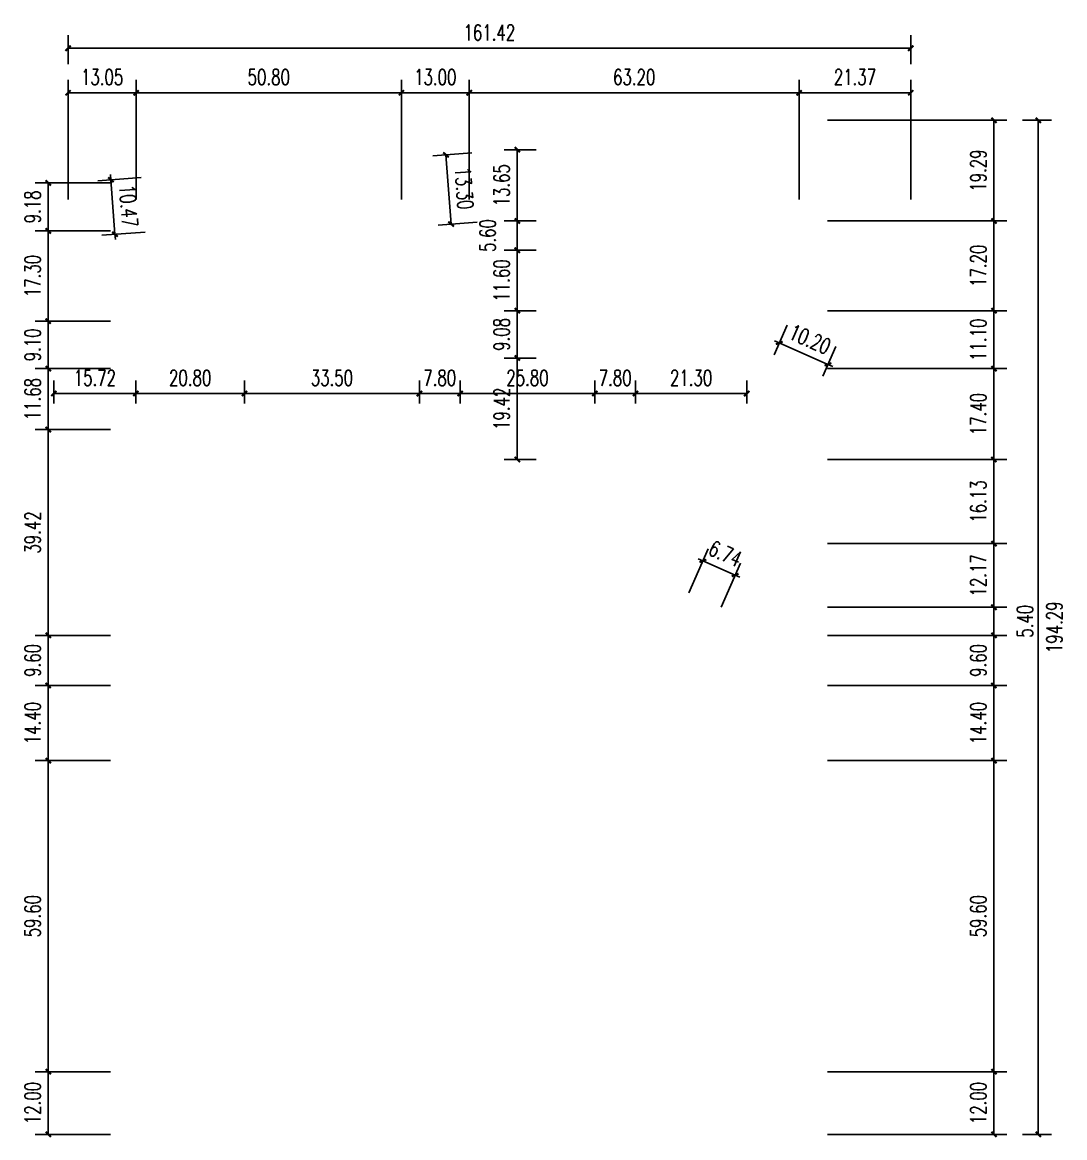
# Model space of a CAD drawing. Extents: x 23428 to 24977637, y 11095 to 11339778.
# Drawn here: x 23558878 to 23758547, y 11126077 to 11339778 of the extents above; entities that cross this region are included whole.
import ezdxf

# ---------------------------------------------------------------- set-up
doc = ezdxf.new("R2010")
doc.units = 0
doc.header["$LTSCALE"] = 1000
doc.layers.add('A-ANNO-DIMS', color=3, linetype='Continuous')
doc.styles.add('DIM_FONT', font='SIMPLEX', dxfattribs={"width": 0.7, "bigfont": 'GBCBIG'})
doc.dimstyles.new('DIMN1000', dxfattribs={"dimscale": 10, "dimtxt": 300, "dimasz": 100, "dimexe": 250, "dimexo": 300, "dimgap": 150, "dimtad": 1, "dimlfac": 0.001, "dimzin": 0, "dimdsep": 46, "dimtxsty": 'DIM_FONT', "dimblk": 'ARCHTICK', "dimcen": 0.09, "dimclrt": 7, "dimazin": 2, "dimtfac": 1, "dimtdec": 0, "dimtix": 1, "dimtmove": 2, "dimatfit": 3, "dimldrblk": 'ARCHTICK', "dimfxl": 1, "dimtolj": 1, "dimtzin": 0, "dimarcsym": 0})

# ---------------------------------------------------------------- blocks, each defined once
blk = doc.blocks.new('_ArchTick')
at = {"color": 0, "linetype": 'ByBlock', "const_width": 0.4}
blk.add_lwpolyline([(-0.5, -0.5), (0.5, 0.5)], dxfattribs=at)
blk = doc.blocks.new('*D476')
at = {"layer": 'A-ANNO-DIMS', "color": 0, "lineweight": -2}
for p, q in [((23750497, 11321005), (23755993, 11321005)), ((23753493, 11126718), (23753493, 11321005)), ((23750497, 11126718), (23755993, 11126718))]:
    blk.add_line(p, q, dxfattribs=at)
at = {"layer": 'Defpoints', "color": 0}
for p in [(23747497, 11321005), (23753493, 11321005), (23747497, 11126718)]:
    blk.add_point(p, dxfattribs=at)
at = {"layer": 'A-ANNO-DIMS', "color": 0, "lineweight": -2, "xscale": 1000, "yscale": 1000, "zscale": 1000}
for p, rotation in [((23753493, 11321005), 90), ((23753493, 11126718), 270)]:
    blk.add_blockref('_ArchTick', p, dxfattribs=dict(at, rotation=rotation))
at = {"layer": 'A-ANNO-DIMS', "color": 7, "insert": (23756579, 11223862), "char_height": 3000, "attachment_point": 5, "rotation": 90, "style": 'DIM_FONT'}
blk.add_mtext('\\A1;194.29', dxfattribs=at)
blk = doc.blocks.new('*D477')
at = {"layer": 'A-ANNO-DIMS', "color": 0, "lineweight": -2}
for p, q in [((23564915, 11266743), (23564915, 11271157)), ((23580636, 11266743), (23580636, 11271157)), ((23564915, 11268657), (23580636, 11268657))]:
    blk.add_line(p, q, dxfattribs=at)
at = {"layer": 'Defpoints', "color": 0}
for p in [(23580636, 11268657), (23564915, 11263743), (23580636, 11263743)]:
    blk.add_point(p, dxfattribs=at)
at = {"layer": 'A-ANNO-DIMS', "color": 0, "lineweight": -2, "xscale": 1000, "yscale": 1000, "zscale": 1000, "rotation": 180}
blk.add_blockref('_ArchTick', (23564915, 11268657), dxfattribs=at)
at = {"layer": 'A-ANNO-DIMS', "color": 0, "lineweight": -2, "xscale": 1000, "yscale": 1000, "zscale": 1000}
blk.add_blockref('_ArchTick', (23580636, 11268657), dxfattribs=at)
at = {"layer": 'A-ANNO-DIMS', "color": 7, "insert": (23572776, 11271657), "char_height": 3000, "attachment_point": 5, "style": 'DIM_FONT'}
blk.add_mtext('\\A1;15.72', dxfattribs=at)
blk = doc.blocks.new('*D478')
at = {"layer": 'A-ANNO-DIMS', "color": 0, "lineweight": -2}
for p, q in [((23580636, 11266743), (23580636, 11271157)), ((23601436, 11266743), (23601436, 11271157)), ((23580636, 11268657), (23601436, 11268657))]:
    blk.add_line(p, q, dxfattribs=at)
at = {"layer": 'Defpoints', "color": 0}
for p in [(23601436, 11268657), (23580636, 11263743), (23601436, 11263743)]:
    blk.add_point(p, dxfattribs=at)
at = {"layer": 'A-ANNO-DIMS', "color": 0, "lineweight": -2, "xscale": 1000, "yscale": 1000, "zscale": 1000, "rotation": 180}
blk.add_blockref('_ArchTick', (23580636, 11268657), dxfattribs=at)
at = {"layer": 'A-ANNO-DIMS', "color": 0, "lineweight": -2, "xscale": 1000, "yscale": 1000, "zscale": 1000}
blk.add_blockref('_ArchTick', (23601436, 11268657), dxfattribs=at)
at = {"layer": 'A-ANNO-DIMS', "color": 7, "insert": (23591036, 11271657), "char_height": 3000, "attachment_point": 5, "style": 'DIM_FONT'}
blk.add_mtext('\\A1;20.80', dxfattribs=at)
blk = doc.blocks.new('*D479')
at = {"layer": 'A-ANNO-DIMS', "color": 0, "lineweight": -2}
for p, q in [((23601436, 11266743), (23601436, 11271157)), ((23634936, 11266743), (23634936, 11271157)), ((23601436, 11268657), (23634936, 11268657))]:
    blk.add_line(p, q, dxfattribs=at)
at = {"layer": 'Defpoints', "color": 0}
for p in [(23634936, 11268657), (23601436, 11263743), (23634936, 11263743)]:
    blk.add_point(p, dxfattribs=at)
at = {"layer": 'A-ANNO-DIMS', "color": 0, "lineweight": -2, "xscale": 1000, "yscale": 1000, "zscale": 1000, "rotation": 180}
blk.add_blockref('_ArchTick', (23601436, 11268657), dxfattribs=at)
at = {"layer": 'A-ANNO-DIMS', "color": 0, "lineweight": -2, "xscale": 1000, "yscale": 1000, "zscale": 1000}
blk.add_blockref('_ArchTick', (23634936, 11268657), dxfattribs=at)
at = {"layer": 'A-ANNO-DIMS', "color": 7, "insert": (23618186, 11271657), "char_height": 3000, "attachment_point": 5, "style": 'DIM_FONT'}
blk.add_mtext('\\A1;33.50', dxfattribs=at)
blk = doc.blocks.new('*D480')
at = {"layer": 'A-ANNO-DIMS', "color": 0, "lineweight": -2}
for p, q in [((23634936, 11266743), (23634936, 11271157)), ((23642736, 11266743), (23642736, 11271157)), ((23634936, 11268657), (23633936, 11268657)), ((23634936, 11268657), (23642736, 11268657)), ((23642736, 11268657), (23643736, 11268657))]:
    blk.add_line(p, q, dxfattribs=at)
at = {"layer": 'Defpoints', "color": 0}
for p in [(23642736, 11268657), (23634936, 11263743), (23642736, 11263743)]:
    blk.add_point(p, dxfattribs=at)
at = {"layer": 'A-ANNO-DIMS', "color": 0, "lineweight": -2, "xscale": 1000, "yscale": 1000, "zscale": 1000}
blk.add_blockref('_ArchTick', (23634936, 11268657), dxfattribs=at)
at = {"layer": 'A-ANNO-DIMS', "color": 0, "lineweight": -2, "xscale": 1000, "yscale": 1000, "zscale": 1000, "rotation": 180}
blk.add_blockref('_ArchTick', (23642736, 11268657), dxfattribs=at)
at = {"layer": 'A-ANNO-DIMS', "color": 7, "insert": (23638836, 11271657), "char_height": 3000, "attachment_point": 5, "style": 'DIM_FONT'}
blk.add_mtext('\\A1;7.80', dxfattribs=at)
blk = doc.blocks.new('*D481')
at = {"layer": 'A-ANNO-DIMS', "color": 0, "lineweight": -2}
for p, q in [((23642736, 11266743), (23642736, 11271157)), ((23668536, 11266743), (23668536, 11271157)), ((23642736, 11268657), (23668536, 11268657))]:
    blk.add_line(p, q, dxfattribs=at)
at = {"layer": 'Defpoints', "color": 0}
for p in [(23668536, 11268657), (23642736, 11263743), (23668536, 11263743)]:
    blk.add_point(p, dxfattribs=at)
at = {"layer": 'A-ANNO-DIMS', "color": 0, "lineweight": -2, "xscale": 1000, "yscale": 1000, "zscale": 1000, "rotation": 180}
blk.add_blockref('_ArchTick', (23642736, 11268657), dxfattribs=at)
at = {"layer": 'A-ANNO-DIMS', "color": 0, "lineweight": -2, "xscale": 1000, "yscale": 1000, "zscale": 1000}
blk.add_blockref('_ArchTick', (23668536, 11268657), dxfattribs=at)
at = {"layer": 'A-ANNO-DIMS', "color": 7, "insert": (23655636, 11271657), "char_height": 3000, "attachment_point": 5, "style": 'DIM_FONT'}
blk.add_mtext('\\A1;25.80', dxfattribs=at)
blk = doc.blocks.new('*D482')
at = {"layer": 'A-ANNO-DIMS', "color": 0, "lineweight": -2}
for p, q in [((23668536, 11266743), (23668536, 11271157)), ((23676336, 11266743), (23676336, 11271157)), ((23668536, 11268657), (23667536, 11268657)), ((23668536, 11268657), (23676336, 11268657)), ((23676336, 11268657), (23677336, 11268657))]:
    blk.add_line(p, q, dxfattribs=at)
at = {"layer": 'Defpoints', "color": 0}
for p in [(23676336, 11268657), (23668536, 11263743), (23676336, 11263743)]:
    blk.add_point(p, dxfattribs=at)
at = {"layer": 'A-ANNO-DIMS', "color": 0, "lineweight": -2, "xscale": 1000, "yscale": 1000, "zscale": 1000}
blk.add_blockref('_ArchTick', (23668536, 11268657), dxfattribs=at)
at = {"layer": 'A-ANNO-DIMS', "color": 0, "lineweight": -2, "xscale": 1000, "yscale": 1000, "zscale": 1000, "rotation": 180}
blk.add_blockref('_ArchTick', (23676336, 11268657), dxfattribs=at)
at = {"layer": 'A-ANNO-DIMS', "color": 7, "insert": (23672436, 11271657), "char_height": 3000, "attachment_point": 5, "style": 'DIM_FONT'}
blk.add_mtext('\\A1;7.80', dxfattribs=at)
blk = doc.blocks.new('*D483')
at = {"layer": 'A-ANNO-DIMS', "color": 0, "lineweight": -2}
for p, q in [((23676336, 11266743), (23676336, 11271157)), ((23697635, 11266743), (23697635, 11271157)), ((23676336, 11268657), (23697635, 11268657))]:
    blk.add_line(p, q, dxfattribs=at)
at = {"layer": 'Defpoints', "color": 0}
for p in [(23697635, 11268657), (23676336, 11263743), (23697635, 11263743)]:
    blk.add_point(p, dxfattribs=at)
at = {"layer": 'A-ANNO-DIMS', "color": 0, "lineweight": -2, "xscale": 1000, "yscale": 1000, "zscale": 1000, "rotation": 180}
blk.add_blockref('_ArchTick', (23676336, 11268657), dxfattribs=at)
at = {"layer": 'A-ANNO-DIMS', "color": 0, "lineweight": -2, "xscale": 1000, "yscale": 1000, "zscale": 1000}
blk.add_blockref('_ArchTick', (23697635, 11268657), dxfattribs=at)
at = {"layer": 'A-ANNO-DIMS', "color": 7, "insert": (23686985, 11271657), "char_height": 3000, "attachment_point": 5, "style": 'DIM_FONT'}
blk.add_mtext('\\A1;21.30', dxfattribs=at)
blk = doc.blocks.new('*D484')
at = {"layer": 'A-ANNO-DIMS', "color": 0, "lineweight": -2}
for p, q in [((23686546, 11230463), (23690258, 11238887)), ((23689250, 11236599), (23688335, 11237002)), ((23689250, 11236599), (23695420, 11233880)), ((23692715, 11227744), (23696428, 11236168)), ((23695420, 11233880), (23696335, 11233477))]:
    blk.add_line(p, q, dxfattribs=at)
at = {"layer": 'Defpoints', "color": 0}
for p in [(23695420, 11233880), (23685336, 11227718), (23691506, 11224999)]:
    blk.add_point(p, dxfattribs=at)
at = {"layer": 'A-ANNO-DIMS', "color": 0, "lineweight": -2, "xscale": 1000, "yscale": 1000, "zscale": 1000}
for p, rotation in [((23689250, 11236599), 336.2158726046654), ((23695420, 11233880), 156.2158726046654)]:
    blk.add_blockref('_ArchTick', p, dxfattribs=dict(at, rotation=rotation))
at = {"layer": 'A-ANNO-DIMS', "color": 7, "insert": (23693545, 11237985), "char_height": 3000, "attachment_point": 5, "rotation": 336.21587, "style": 'DIM_FONT'}
blk.add_mtext('\\A1;6.74', dxfattribs=at)
blk = doc.blocks.new('*D485')
at = {"layer": 'A-ANNO-DIMS', "color": 0, "lineweight": -2}
for p, q in [((23705381, 11281773), (23702866, 11276067)), ((23703875, 11278355), (23702960, 11278758)), ((23703875, 11278355), (23713208, 11274242)), ((23714714, 11277660), (23712200, 11271954)), ((23713208, 11274242), (23714123, 11273838))]:
    blk.add_line(p, q, dxfattribs=at)
at = {"layer": 'Defpoints', "color": 0}
for p in [(23706591, 11284518), (23715924, 11280405), (23713208, 11274242)]:
    blk.add_point(p, dxfattribs=at)
at = {"layer": 'A-ANNO-DIMS', "color": 0, "lineweight": -2, "xscale": 1000, "yscale": 1000, "zscale": 1000}
for p, rotation in [((23703875, 11278355), 336.2158726046724), ((23713208, 11274242), 156.2158726046724)]:
    blk.add_blockref('_ArchTick', p, dxfattribs=dict(at, rotation=rotation))
at = {"layer": 'A-ANNO-DIMS', "color": 7, "insert": (23709751, 11279043), "char_height": 3000, "attachment_point": 5, "rotation": 336.21587, "style": 'DIM_FONT'}
blk.add_mtext('\\A1;10.20', dxfattribs=at)
blk = doc.blocks.new('*D486')
at = {"layer": 'A-ANNO-DIMS', "color": 0, "lineweight": -2}
for p, q in [((23581622, 11310040), (23573357, 11309425)), ((23575850, 11309611), (23575776, 11310608)), ((23575850, 11309611), (23576627, 11299166)), ((23582399, 11299596), (23574134, 11298981)), ((23576627, 11299166), (23576701, 11298169))]:
    blk.add_line(p, q, dxfattribs=at)
at = {"layer": 'Defpoints', "color": 0}
for p in [(23584614, 11310262), (23576627, 11299166), (23585391, 11299818)]:
    blk.add_point(p, dxfattribs=at)
at = {"layer": 'A-ANNO-DIMS', "color": 0, "lineweight": -2, "xscale": 1000, "yscale": 1000, "zscale": 1000}
for p, rotation in [((23575850, 11309611), 274.253457172773), ((23576627, 11299166), 94.25345717277297)]:
    blk.add_blockref('_ArchTick', p, dxfattribs=dict(at, rotation=rotation))
at = {"layer": 'A-ANNO-DIMS', "color": 7, "insert": (23579230, 11304611), "char_height": 3000, "attachment_point": 5, "rotation": 274.25346, "style": 'DIM_FONT'}
blk.add_mtext('\\A1;10.47', dxfattribs=at)
blk = doc.blocks.new('*D487')
at = {"layer": 'A-ANNO-DIMS', "color": 0, "lineweight": -2}
for p, q in [((23645013, 11314754), (23637537, 11314198)), ((23640031, 11314384), (23641017, 11301125)), ((23645999, 11301496), (23638524, 11300940))]:
    blk.add_line(p, q, dxfattribs=at)
at = {"layer": 'Defpoints', "color": 0}
for p in [(23648005, 11314977), (23641017, 11301125), (23648991, 11301718)]:
    blk.add_point(p, dxfattribs=at)
at = {"layer": 'A-ANNO-DIMS', "color": 0, "lineweight": -2, "xscale": 1000, "yscale": 1000, "zscale": 1000}
for p, rotation in [((23640031, 11314384), 94.2534571727832), ((23641017, 11301125), 274.2534571727832)]:
    blk.add_blockref('_ArchTick', p, dxfattribs=dict(at, rotation=rotation))
at = {"layer": 'A-ANNO-DIMS', "color": 7, "insert": (23643515, 11307977), "char_height": 3000, "attachment_point": 5, "rotation": 274.25346, "style": 'DIM_FONT'}
blk.add_mtext('\\A1;13.30', dxfattribs=at)
blk = doc.blocks.new('*D488')
at = {"layer": 'A-ANNO-DIMS', "color": 0, "lineweight": -2}
for p, q in [((23657291, 11315369), (23651197, 11315369)), ((23653697, 11301718), (23653697, 11315369)), ((23657291, 11301718), (23651197, 11301718))]:
    blk.add_line(p, q, dxfattribs=at)
at = {"layer": 'Defpoints', "color": 0}
for p in [(23653697, 11315369), (23660291, 11315369), (23660291, 11301718)]:
    blk.add_point(p, dxfattribs=at)
at = {"layer": 'A-ANNO-DIMS', "color": 0, "lineweight": -2, "xscale": 1000, "yscale": 1000, "zscale": 1000}
for p, rotation in [((23653697, 11315369), 90), ((23653697, 11301718), 270)]:
    blk.add_blockref('_ArchTick', p, dxfattribs=dict(at, rotation=rotation))
at = {"layer": 'A-ANNO-DIMS', "color": 7, "insert": (23650697, 11308544), "char_height": 3000, "attachment_point": 5, "rotation": 90, "style": 'DIM_FONT'}
blk.add_mtext('\\A1;13.65', dxfattribs=at)
blk = doc.blocks.new('*D489')
at = {"layer": 'A-ANNO-DIMS', "color": 0, "lineweight": -2}
for p, q in [((23657291, 11301718), (23651197, 11301718)), ((23653697, 11296118), (23653697, 11301718)), ((23657291, 11296118), (23651197, 11296118))]:
    blk.add_line(p, q, dxfattribs=at)
at = {"layer": 'Defpoints', "color": 0}
for p in [(23653697, 11301718), (23660291, 11301718), (23660291, 11296118)]:
    blk.add_point(p, dxfattribs=at)
at = {"layer": 'A-ANNO-DIMS', "color": 0, "lineweight": -2, "xscale": 1000, "yscale": 1000, "zscale": 1000}
for p, rotation in [((23653697, 11301718), 90), ((23653697, 11296118), 270)]:
    blk.add_blockref('_ArchTick', p, dxfattribs=dict(at, rotation=rotation))
at = {"layer": 'A-ANNO-DIMS', "color": 7, "insert": (23648022, 11298918), "char_height": 3000, "attachment_point": 5, "rotation": 90, "style": 'DIM_FONT'}
blk.add_mtext('\\A1;5.60', dxfattribs=at)
blk = doc.blocks.new('*D490')
at = {"layer": 'A-ANNO-DIMS', "color": 0, "lineweight": -2}
for p, q in [((23657291, 11296118), (23651197, 11296118)), ((23653697, 11284518), (23653697, 11296118)), ((23657291, 11284518), (23651197, 11284518))]:
    blk.add_line(p, q, dxfattribs=at)
at = {"layer": 'Defpoints', "color": 0}
for p in [(23653697, 11296118), (23660291, 11296118), (23660291, 11284518)]:
    blk.add_point(p, dxfattribs=at)
at = {"layer": 'A-ANNO-DIMS', "color": 0, "lineweight": -2, "xscale": 1000, "yscale": 1000, "zscale": 1000}
for p, rotation in [((23653697, 11296118), 90), ((23653697, 11284518), 270)]:
    blk.add_blockref('_ArchTick', p, dxfattribs=dict(at, rotation=rotation))
at = {"layer": 'A-ANNO-DIMS', "color": 7, "insert": (23650697, 11290318), "char_height": 3000, "attachment_point": 5, "rotation": 90, "style": 'DIM_FONT'}
blk.add_mtext('\\A1;11.60', dxfattribs=at)
blk = doc.blocks.new('*D491')
at = {"layer": 'A-ANNO-DIMS', "color": 0, "lineweight": -2}
for p, q in [((23657291, 11284518), (23651197, 11284518)), ((23653697, 11284518), (23653697, 11285518)), ((23653697, 11275442), (23653697, 11284518)), ((23657291, 11275442), (23651197, 11275442)), ((23653697, 11275442), (23653697, 11274442))]:
    blk.add_line(p, q, dxfattribs=at)
at = {"layer": 'Defpoints', "color": 0}
for p in [(23653697, 11284518), (23660291, 11284518), (23660291, 11275442)]:
    blk.add_point(p, dxfattribs=at)
at = {"layer": 'A-ANNO-DIMS', "color": 0, "lineweight": -2, "xscale": 1000, "yscale": 1000, "zscale": 1000}
for p, rotation in [((23653697, 11284518), 270), ((23653697, 11275442), 90)]:
    blk.add_blockref('_ArchTick', p, dxfattribs=dict(at, rotation=rotation))
at = {"layer": 'A-ANNO-DIMS', "color": 7, "insert": (23650697, 11279980), "char_height": 3000, "attachment_point": 5, "rotation": 90, "style": 'DIM_FONT'}
blk.add_mtext('\\A1;9.08', dxfattribs=at)
blk = doc.blocks.new('*D492')
at = {"layer": 'A-ANNO-DIMS', "color": 0, "lineweight": -2}
for p, q in [((23657291, 11275442), (23651197, 11275442)), ((23653697, 11256018), (23653697, 11275442)), ((23657291, 11256018), (23651197, 11256018))]:
    blk.add_line(p, q, dxfattribs=at)
at = {"layer": 'Defpoints', "color": 0}
for p in [(23653697, 11275442), (23660291, 11275442), (23660291, 11256018)]:
    blk.add_point(p, dxfattribs=at)
at = {"layer": 'A-ANNO-DIMS', "color": 0, "lineweight": -2, "xscale": 1000, "yscale": 1000, "zscale": 1000}
for p, rotation in [((23653697, 11275442), 90), ((23653697, 11256018), 270)]:
    blk.add_blockref('_ArchTick', p, dxfattribs=dict(at, rotation=rotation))
at = {"layer": 'A-ANNO-DIMS', "color": 7, "insert": (23650697, 11265730), "char_height": 3000, "attachment_point": 5, "rotation": 90, "style": 'DIM_FONT'}
blk.add_mtext('\\A1;19.42', dxfattribs=at)
blk = doc.blocks.new('*D493')
at = {"layer": 'A-ANNO-DIMS', "color": 0, "lineweight": -2}
for p, q in [((23713143, 11321005), (23747497, 11321005)), ((23744997, 11301718), (23744997, 11321005)), ((23713143, 11301718), (23747497, 11301718))]:
    blk.add_line(p, q, dxfattribs=at)
at = {"layer": 'Defpoints', "color": 0}
for p in [(23710143, 11321005), (23744997, 11321005), (23710143, 11301718)]:
    blk.add_point(p, dxfattribs=at)
at = {"layer": 'A-ANNO-DIMS', "color": 0, "lineweight": -2, "xscale": 1000, "yscale": 1000, "zscale": 1000}
for p, rotation in [((23744997, 11321005), 90), ((23744997, 11301718), 270)]:
    blk.add_blockref('_ArchTick', p, dxfattribs=dict(at, rotation=rotation))
at = {"layer": 'A-ANNO-DIMS', "color": 7, "insert": (23741997, 11311362), "char_height": 3000, "attachment_point": 5, "rotation": 90, "style": 'DIM_FONT'}
blk.add_mtext('\\A1;19.29', dxfattribs=at)
blk = doc.blocks.new('*D494')
at = {"layer": 'A-ANNO-DIMS', "color": 0, "lineweight": -2}
for p, q in [((23713143, 11301718), (23747497, 11301718)), ((23744997, 11284518), (23744997, 11301718)), ((23713143, 11284518), (23747497, 11284518))]:
    blk.add_line(p, q, dxfattribs=at)
at = {"layer": 'Defpoints', "color": 0}
for p in [(23710143, 11301718), (23744997, 11301718), (23710143, 11284518)]:
    blk.add_point(p, dxfattribs=at)
at = {"layer": 'A-ANNO-DIMS', "color": 0, "lineweight": -2, "xscale": 1000, "yscale": 1000, "zscale": 1000}
for p, rotation in [((23744997, 11301718), 90), ((23744997, 11284518), 270)]:
    blk.add_blockref('_ArchTick', p, dxfattribs=dict(at, rotation=rotation))
at = {"layer": 'A-ANNO-DIMS', "color": 7, "insert": (23741997, 11293118), "char_height": 3000, "attachment_point": 5, "rotation": 90, "style": 'DIM_FONT'}
blk.add_mtext('\\A1;17.20', dxfattribs=at)
blk = doc.blocks.new('*D495')
at = {"layer": 'A-ANNO-DIMS', "color": 0, "lineweight": -2}
for p, q in [((23713143, 11284518), (23747497, 11284518)), ((23744997, 11273418), (23744997, 11284518)), ((23713143, 11273418), (23747497, 11273418))]:
    blk.add_line(p, q, dxfattribs=at)
at = {"layer": 'Defpoints', "color": 0}
for p in [(23710143, 11284518), (23744997, 11284518), (23710143, 11273418)]:
    blk.add_point(p, dxfattribs=at)
at = {"layer": 'A-ANNO-DIMS', "color": 0, "lineweight": -2, "xscale": 1000, "yscale": 1000, "zscale": 1000}
for p, rotation in [((23744997, 11284518), 90), ((23744997, 11273418), 270)]:
    blk.add_blockref('_ArchTick', p, dxfattribs=dict(at, rotation=rotation))
at = {"layer": 'A-ANNO-DIMS', "color": 7, "insert": (23741997, 11278968), "char_height": 3000, "attachment_point": 5, "rotation": 90, "style": 'DIM_FONT'}
blk.add_mtext('\\A1;11.10', dxfattribs=at)
blk = doc.blocks.new('*D496')
at = {"layer": 'A-ANNO-DIMS', "color": 0, "lineweight": -2}
for p, q in [((23713143, 11273418), (23747497, 11273418)), ((23744997, 11256018), (23744997, 11273418)), ((23713143, 11256018), (23747497, 11256018))]:
    blk.add_line(p, q, dxfattribs=at)
at = {"layer": 'Defpoints', "color": 0}
for p in [(23710143, 11273418), (23744997, 11273418), (23710143, 11256018)]:
    blk.add_point(p, dxfattribs=at)
at = {"layer": 'A-ANNO-DIMS', "color": 0, "lineweight": -2, "xscale": 1000, "yscale": 1000, "zscale": 1000}
for p, rotation in [((23744997, 11273418), 90), ((23744997, 11256018), 270)]:
    blk.add_blockref('_ArchTick', p, dxfattribs=dict(at, rotation=rotation))
at = {"layer": 'A-ANNO-DIMS', "color": 7, "insert": (23741997, 11264718), "char_height": 3000, "attachment_point": 5, "rotation": 90, "style": 'DIM_FONT'}
blk.add_mtext('\\A1;17.40', dxfattribs=at)
blk = doc.blocks.new('*D497')
at = {"layer": 'A-ANNO-DIMS', "color": 0, "lineweight": -2}
for p, q in [((23713143, 11256018), (23747497, 11256018)), ((23744997, 11239889), (23744997, 11256018)), ((23713143, 11239889), (23747497, 11239889))]:
    blk.add_line(p, q, dxfattribs=at)
at = {"layer": 'Defpoints', "color": 0}
for p in [(23710143, 11256018), (23744997, 11256018), (23710143, 11239889)]:
    blk.add_point(p, dxfattribs=at)
at = {"layer": 'A-ANNO-DIMS', "color": 0, "lineweight": -2, "xscale": 1000, "yscale": 1000, "zscale": 1000}
for p, rotation in [((23744997, 11256018), 90), ((23744997, 11239889), 270)]:
    blk.add_blockref('_ArchTick', p, dxfattribs=dict(at, rotation=rotation))
at = {"layer": 'A-ANNO-DIMS', "color": 7, "insert": (23741997, 11247954), "char_height": 3000, "attachment_point": 5, "rotation": 90, "style": 'DIM_FONT'}
blk.add_mtext('\\A1;16.13', dxfattribs=at)
blk = doc.blocks.new('*D498')
at = {"layer": 'A-ANNO-DIMS', "color": 0, "lineweight": -2}
for p, q in [((23713143, 11239889), (23747497, 11239889)), ((23744997, 11227718), (23744997, 11239889)), ((23713143, 11227718), (23747497, 11227718))]:
    blk.add_line(p, q, dxfattribs=at)
at = {"layer": 'Defpoints', "color": 0}
for p in [(23710143, 11239889), (23744997, 11239889), (23710143, 11227718)]:
    blk.add_point(p, dxfattribs=at)
at = {"layer": 'A-ANNO-DIMS', "color": 0, "lineweight": -2, "xscale": 1000, "yscale": 1000, "zscale": 1000}
for p, rotation in [((23744997, 11239889), 90), ((23744997, 11227718), 270)]:
    blk.add_blockref('_ArchTick', p, dxfattribs=dict(at, rotation=rotation))
at = {"layer": 'A-ANNO-DIMS', "color": 7, "insert": (23741997, 11233804), "char_height": 3000, "attachment_point": 5, "rotation": 90, "style": 'DIM_FONT'}
blk.add_mtext('\\A1;12.17', dxfattribs=at)
blk = doc.blocks.new('*D499')
at = {"layer": 'A-ANNO-DIMS', "color": 0, "lineweight": -2}
for p, q in [((23713143, 11227718), (23747497, 11227718)), ((23744997, 11222318), (23744997, 11227718)), ((23713143, 11222318), (23747497, 11222318))]:
    blk.add_line(p, q, dxfattribs=at)
at = {"layer": 'Defpoints', "color": 0}
for p in [(23710143, 11227718), (23744997, 11227718), (23710143, 11222318)]:
    blk.add_point(p, dxfattribs=at)
at = {"layer": 'A-ANNO-DIMS', "color": 0, "lineweight": -2, "xscale": 1000, "yscale": 1000, "zscale": 1000}
for p, rotation in [((23744997, 11227718), 90), ((23744997, 11222318), 270)]:
    blk.add_blockref('_ArchTick', p, dxfattribs=dict(at, rotation=rotation))
at = {"layer": 'A-ANNO-DIMS', "color": 7, "insert": (23750957, 11225018), "char_height": 3000, "attachment_point": 5, "rotation": 90, "style": 'DIM_FONT'}
blk.add_mtext('\\A1;5.40', dxfattribs=at)
blk = doc.blocks.new('*D500')
at = {"layer": 'A-ANNO-DIMS', "color": 0, "lineweight": -2}
for p, q in [((23713143, 11222318), (23747497, 11222318)), ((23744997, 11212718), (23744997, 11222318)), ((23713143, 11212718), (23747497, 11212718))]:
    blk.add_line(p, q, dxfattribs=at)
at = {"layer": 'Defpoints', "color": 0}
for p in [(23710143, 11222318), (23744997, 11222318), (23710143, 11212718)]:
    blk.add_point(p, dxfattribs=at)
at = {"layer": 'A-ANNO-DIMS', "color": 0, "lineweight": -2, "xscale": 1000, "yscale": 1000, "zscale": 1000}
for p, rotation in [((23744997, 11222318), 90), ((23744997, 11212718), 270)]:
    blk.add_blockref('_ArchTick', p, dxfattribs=dict(at, rotation=rotation))
at = {"layer": 'A-ANNO-DIMS', "color": 7, "insert": (23741997, 11217518), "char_height": 3000, "attachment_point": 5, "rotation": 90, "style": 'DIM_FONT'}
blk.add_mtext('\\A1;9.60', dxfattribs=at)
blk = doc.blocks.new('*D501')
at = {"layer": 'A-ANNO-DIMS', "color": 0, "lineweight": -2}
for p, q in [((23713143, 11212718), (23747497, 11212718)), ((23744997, 11198318), (23744997, 11212718)), ((23713143, 11198318), (23747497, 11198318))]:
    blk.add_line(p, q, dxfattribs=at)
at = {"layer": 'Defpoints', "color": 0}
for p in [(23710143, 11212718), (23744997, 11212718), (23710143, 11198318)]:
    blk.add_point(p, dxfattribs=at)
at = {"layer": 'A-ANNO-DIMS', "color": 0, "lineweight": -2, "xscale": 1000, "yscale": 1000, "zscale": 1000}
for p, rotation in [((23744997, 11212718), 90), ((23744997, 11198318), 270)]:
    blk.add_blockref('_ArchTick', p, dxfattribs=dict(at, rotation=rotation))
at = {"layer": 'A-ANNO-DIMS', "color": 7, "insert": (23741997, 11205518), "char_height": 3000, "attachment_point": 5, "rotation": 90, "style": 'DIM_FONT'}
blk.add_mtext('\\A1;14.40', dxfattribs=at)
blk = doc.blocks.new('*D502')
at = {"layer": 'A-ANNO-DIMS', "color": 0, "lineweight": -2}
for p, q in [((23713143, 11198318), (23747497, 11198318)), ((23744997, 11138718), (23744997, 11198318)), ((23713143, 11138718), (23747497, 11138718))]:
    blk.add_line(p, q, dxfattribs=at)
at = {"layer": 'Defpoints', "color": 0}
for p in [(23710143, 11198318), (23744997, 11198318), (23710143, 11138718)]:
    blk.add_point(p, dxfattribs=at)
at = {"layer": 'A-ANNO-DIMS', "color": 0, "lineweight": -2, "xscale": 1000, "yscale": 1000, "zscale": 1000}
for p, rotation in [((23744997, 11198318), 90), ((23744997, 11138718), 270)]:
    blk.add_blockref('_ArchTick', p, dxfattribs=dict(at, rotation=rotation))
at = {"layer": 'A-ANNO-DIMS', "color": 7, "insert": (23741997, 11168518), "char_height": 3000, "attachment_point": 5, "rotation": 90, "style": 'DIM_FONT'}
blk.add_mtext('\\A1;59.60', dxfattribs=at)
blk = doc.blocks.new('*D503')
at = {"layer": 'A-ANNO-DIMS', "color": 0, "lineweight": -2}
for p, q in [((23713143, 11138718), (23747497, 11138718)), ((23744997, 11126718), (23744997, 11138718)), ((23713143, 11126718), (23747497, 11126718))]:
    blk.add_line(p, q, dxfattribs=at)
at = {"layer": 'Defpoints', "color": 0}
for p in [(23710143, 11138718), (23744997, 11138718), (23710143, 11126718)]:
    blk.add_point(p, dxfattribs=at)
at = {"layer": 'A-ANNO-DIMS', "color": 0, "lineweight": -2, "xscale": 1000, "yscale": 1000, "zscale": 1000}
for p, rotation in [((23744997, 11138718), 90), ((23744997, 11126718), 270)]:
    blk.add_blockref('_ArchTick', p, dxfattribs=dict(at, rotation=rotation))
at = {"layer": 'A-ANNO-DIMS', "color": 7, "insert": (23741997, 11132718), "char_height": 3000, "attachment_point": 5, "rotation": 90, "style": 'DIM_FONT'}
blk.add_mtext('\\A1;12.00', dxfattribs=at)
blk = doc.blocks.new('*D504')
at = {"layer": 'A-ANNO-DIMS', "color": 0, "lineweight": -2}
for p, q in [((23575794, 11309000), (23561347, 11309000)), ((23563847, 11299818), (23563847, 11309000)), ((23575794, 11299818), (23561347, 11299818))]:
    blk.add_line(p, q, dxfattribs=at)
at = {"layer": 'Defpoints', "color": 0}
for p in [(23563847, 11309000), (23578794, 11309000), (23578794, 11299818)]:
    blk.add_point(p, dxfattribs=at)
at = {"layer": 'A-ANNO-DIMS', "color": 0, "lineweight": -2, "xscale": 1000, "yscale": 1000, "zscale": 1000}
for p, rotation in [((23563847, 11309000), 90), ((23563847, 11299818), 270)]:
    blk.add_blockref('_ArchTick', p, dxfattribs=dict(at, rotation=rotation))
at = {"layer": 'A-ANNO-DIMS', "color": 7, "insert": (23560847, 11304409), "char_height": 3000, "attachment_point": 5, "rotation": 90, "style": 'DIM_FONT'}
blk.add_mtext('\\A1;9.18', dxfattribs=at)
blk = doc.blocks.new('*D505')
at = {"layer": 'A-ANNO-DIMS', "color": 0, "lineweight": -2}
for p, q in [((23575794, 11299818), (23561347, 11299818)), ((23563847, 11282518), (23563847, 11299818)), ((23575794, 11282518), (23561347, 11282518))]:
    blk.add_line(p, q, dxfattribs=at)
at = {"layer": 'Defpoints', "color": 0}
for p in [(23563847, 11299818), (23578794, 11299818), (23578794, 11282518)]:
    blk.add_point(p, dxfattribs=at)
at = {"layer": 'A-ANNO-DIMS', "color": 0, "lineweight": -2, "xscale": 1000, "yscale": 1000, "zscale": 1000}
for p, rotation in [((23563847, 11299818), 90), ((23563847, 11282518), 270)]:
    blk.add_blockref('_ArchTick', p, dxfattribs=dict(at, rotation=rotation))
at = {"layer": 'A-ANNO-DIMS', "color": 7, "insert": (23560847, 11291168), "char_height": 3000, "attachment_point": 5, "rotation": 90, "style": 'DIM_FONT'}
blk.add_mtext('\\A1;17.30', dxfattribs=at)
blk = doc.blocks.new('*D506')
at = {"layer": 'A-ANNO-DIMS', "color": 0, "lineweight": -2}
for p, q in [((23575794, 11282518), (23561347, 11282518)), ((23563847, 11273418), (23563847, 11282518)), ((23575794, 11273418), (23561347, 11273418))]:
    blk.add_line(p, q, dxfattribs=at)
at = {"layer": 'Defpoints', "color": 0}
for p in [(23563847, 11282518), (23578794, 11282518), (23578794, 11273418)]:
    blk.add_point(p, dxfattribs=at)
at = {"layer": 'A-ANNO-DIMS', "color": 0, "lineweight": -2, "xscale": 1000, "yscale": 1000, "zscale": 1000}
for p, rotation in [((23563847, 11282518), 90), ((23563847, 11273418), 270)]:
    blk.add_blockref('_ArchTick', p, dxfattribs=dict(at, rotation=rotation))
at = {"layer": 'A-ANNO-DIMS', "color": 7, "insert": (23560847, 11277968), "char_height": 3000, "attachment_point": 5, "rotation": 90, "style": 'DIM_FONT'}
blk.add_mtext('\\A1;9.10', dxfattribs=at)
blk = doc.blocks.new('*D507')
at = {"layer": 'A-ANNO-DIMS', "color": 0, "lineweight": -2}
for p, q in [((23575794, 11273418), (23561347, 11273418)), ((23563847, 11261743), (23563847, 11273418)), ((23575794, 11261743), (23561347, 11261743))]:
    blk.add_line(p, q, dxfattribs=at)
at = {"layer": 'Defpoints', "color": 0}
for p in [(23563847, 11273418), (23578794, 11273418), (23578794, 11261743)]:
    blk.add_point(p, dxfattribs=at)
at = {"layer": 'A-ANNO-DIMS', "color": 0, "lineweight": -2, "xscale": 1000, "yscale": 1000, "zscale": 1000}
for p, rotation in [((23563847, 11273418), 90), ((23563847, 11261743), 270)]:
    blk.add_blockref('_ArchTick', p, dxfattribs=dict(at, rotation=rotation))
at = {"layer": 'A-ANNO-DIMS', "color": 7, "insert": (23560847, 11267581), "char_height": 3000, "attachment_point": 5, "rotation": 90, "style": 'DIM_FONT'}
blk.add_mtext('\\A1;11.68', dxfattribs=at)
blk = doc.blocks.new('*D508')
at = {"layer": 'A-ANNO-DIMS', "color": 0, "lineweight": -2}
for p, q in [((23575794, 11261743), (23561347, 11261743)), ((23563847, 11222318), (23563847, 11261743)), ((23575794, 11222318), (23561347, 11222318))]:
    blk.add_line(p, q, dxfattribs=at)
at = {"layer": 'Defpoints', "color": 0}
for p in [(23563847, 11261743), (23578794, 11261743), (23578794, 11222318)]:
    blk.add_point(p, dxfattribs=at)
at = {"layer": 'A-ANNO-DIMS', "color": 0, "lineweight": -2, "xscale": 1000, "yscale": 1000, "zscale": 1000}
for p, rotation in [((23563847, 11261743), 90), ((23563847, 11222318), 270)]:
    blk.add_blockref('_ArchTick', p, dxfattribs=dict(at, rotation=rotation))
at = {"layer": 'A-ANNO-DIMS', "color": 7, "insert": (23560847, 11242031), "char_height": 3000, "attachment_point": 5, "rotation": 90, "style": 'DIM_FONT'}
blk.add_mtext('\\A1;39.42', dxfattribs=at)
blk = doc.blocks.new('*D509')
at = {"layer": 'A-ANNO-DIMS', "color": 0, "lineweight": -2}
for p, q in [((23575794, 11222318), (23561347, 11222318)), ((23563847, 11212718), (23563847, 11222318)), ((23575794, 11212718), (23561347, 11212718))]:
    blk.add_line(p, q, dxfattribs=at)
at = {"layer": 'Defpoints', "color": 0}
for p in [(23563847, 11222318), (23578794, 11222318), (23578794, 11212718)]:
    blk.add_point(p, dxfattribs=at)
at = {"layer": 'A-ANNO-DIMS', "color": 0, "lineweight": -2, "xscale": 1000, "yscale": 1000, "zscale": 1000}
for p, rotation in [((23563847, 11222318), 90), ((23563847, 11212718), 270)]:
    blk.add_blockref('_ArchTick', p, dxfattribs=dict(at, rotation=rotation))
at = {"layer": 'A-ANNO-DIMS', "color": 7, "insert": (23560847, 11217518), "char_height": 3000, "attachment_point": 5, "rotation": 90, "style": 'DIM_FONT'}
blk.add_mtext('\\A1;9.60', dxfattribs=at)
blk = doc.blocks.new('*D510')
at = {"layer": 'A-ANNO-DIMS', "color": 0, "lineweight": -2}
for p, q in [((23575794, 11212718), (23561347, 11212718)), ((23563847, 11198318), (23563847, 11212718)), ((23575794, 11198318), (23561347, 11198318))]:
    blk.add_line(p, q, dxfattribs=at)
at = {"layer": 'Defpoints', "color": 0}
for p in [(23563847, 11212718), (23578794, 11212718), (23578794, 11198318)]:
    blk.add_point(p, dxfattribs=at)
at = {"layer": 'A-ANNO-DIMS', "color": 0, "lineweight": -2, "xscale": 1000, "yscale": 1000, "zscale": 1000}
for p, rotation in [((23563847, 11212718), 90), ((23563847, 11198318), 270)]:
    blk.add_blockref('_ArchTick', p, dxfattribs=dict(at, rotation=rotation))
at = {"layer": 'A-ANNO-DIMS', "color": 7, "insert": (23560847, 11205518), "char_height": 3000, "attachment_point": 5, "rotation": 90, "style": 'DIM_FONT'}
blk.add_mtext('\\A1;14.40', dxfattribs=at)
blk = doc.blocks.new('*D511')
at = {"layer": 'A-ANNO-DIMS', "color": 0, "lineweight": -2}
for p, q in [((23575794, 11198318), (23561347, 11198318)), ((23563847, 11138718), (23563847, 11198318)), ((23575794, 11138718), (23561347, 11138718))]:
    blk.add_line(p, q, dxfattribs=at)
at = {"layer": 'Defpoints', "color": 0}
for p in [(23563847, 11198318), (23578794, 11198318), (23578794, 11138718)]:
    blk.add_point(p, dxfattribs=at)
at = {"layer": 'A-ANNO-DIMS', "color": 0, "lineweight": -2, "xscale": 1000, "yscale": 1000, "zscale": 1000}
for p, rotation in [((23563847, 11198318), 90), ((23563847, 11138718), 270)]:
    blk.add_blockref('_ArchTick', p, dxfattribs=dict(at, rotation=rotation))
at = {"layer": 'A-ANNO-DIMS', "color": 7, "insert": (23560847, 11168518), "char_height": 3000, "attachment_point": 5, "rotation": 90, "style": 'DIM_FONT'}
blk.add_mtext('\\A1;59.60', dxfattribs=at)
blk = doc.blocks.new('*D512')
at = {"layer": 'A-ANNO-DIMS', "color": 0, "lineweight": -2}
for p, q in [((23575794, 11138718), (23561347, 11138718)), ((23563847, 11126718), (23563847, 11138718)), ((23575794, 11126718), (23561347, 11126718))]:
    blk.add_line(p, q, dxfattribs=at)
at = {"layer": 'Defpoints', "color": 0}
for p in [(23563847, 11138718), (23578794, 11138718), (23578794, 11126718)]:
    blk.add_point(p, dxfattribs=at)
at = {"layer": 'A-ANNO-DIMS', "color": 0, "lineweight": -2, "xscale": 1000, "yscale": 1000, "zscale": 1000}
for p, rotation in [((23563847, 11138718), 90), ((23563847, 11126718), 270)]:
    blk.add_blockref('_ArchTick', p, dxfattribs=dict(at, rotation=rotation))
at = {"layer": 'A-ANNO-DIMS', "color": 7, "insert": (23560847, 11132718), "char_height": 3000, "attachment_point": 5, "rotation": 90, "style": 'DIM_FONT'}
blk.add_mtext('\\A1;12.00', dxfattribs=at)
blk = doc.blocks.new('*D513')
at = {"layer": 'A-ANNO-DIMS', "color": 0, "lineweight": -2}
for p, q in [((23567641, 11331775), (23567641, 11337310)), ((23729056, 11331775), (23729056, 11337310)), ((23567641, 11334810), (23729056, 11334810))]:
    blk.add_line(p, q, dxfattribs=at)
at = {"layer": 'Defpoints', "color": 0}
for p in [(23729056, 11334810), (23567641, 11328775), (23729056, 11328775)]:
    blk.add_point(p, dxfattribs=at)
at = {"layer": 'A-ANNO-DIMS', "color": 0, "lineweight": -2, "xscale": 1000, "yscale": 1000, "zscale": 1000, "rotation": 180}
blk.add_blockref('_ArchTick', (23567641, 11334810), dxfattribs=at)
at = {"layer": 'A-ANNO-DIMS', "color": 0, "lineweight": -2, "xscale": 1000, "yscale": 1000, "zscale": 1000}
blk.add_blockref('_ArchTick', (23729056, 11334810), dxfattribs=at)
at = {"layer": 'A-ANNO-DIMS', "color": 7, "insert": (23648348, 11337810), "char_height": 3000, "attachment_point": 5, "style": 'DIM_FONT'}
blk.add_mtext('\\A1;161.42', dxfattribs=at)
blk = doc.blocks.new('*D514')
at = {"layer": 'A-ANNO-DIMS', "color": 0, "lineweight": -2}
for p, q in [((23567641, 11305810), (23567641, 11328775)), ((23580691, 11305810), (23580691, 11328775)), ((23567641, 11326275), (23580691, 11326275))]:
    blk.add_line(p, q, dxfattribs=at)
at = {"layer": 'Defpoints', "color": 0}
for p in [(23580691, 11326275), (23567641, 11302810), (23580691, 11302810)]:
    blk.add_point(p, dxfattribs=at)
at = {"layer": 'A-ANNO-DIMS', "color": 0, "lineweight": -2, "xscale": 1000, "yscale": 1000, "zscale": 1000, "rotation": 180}
blk.add_blockref('_ArchTick', (23567641, 11326275), dxfattribs=at)
at = {"layer": 'A-ANNO-DIMS', "color": 0, "lineweight": -2, "xscale": 1000, "yscale": 1000, "zscale": 1000}
blk.add_blockref('_ArchTick', (23580691, 11326275), dxfattribs=at)
at = {"layer": 'A-ANNO-DIMS', "color": 7, "insert": (23574166, 11329275), "char_height": 3000, "attachment_point": 5, "style": 'DIM_FONT'}
blk.add_mtext('\\A1;13.05', dxfattribs=at)
blk = doc.blocks.new('*D515')
at = {"layer": 'A-ANNO-DIMS', "color": 0, "lineweight": -2}
for p, q in [((23580691, 11305810), (23580691, 11328775)), ((23631491, 11305810), (23631491, 11328775)), ((23580691, 11326275), (23631491, 11326275))]:
    blk.add_line(p, q, dxfattribs=at)
at = {"layer": 'Defpoints', "color": 0}
for p in [(23631491, 11326275), (23580691, 11302810), (23631491, 11302810)]:
    blk.add_point(p, dxfattribs=at)
at = {"layer": 'A-ANNO-DIMS', "color": 0, "lineweight": -2, "xscale": 1000, "yscale": 1000, "zscale": 1000, "rotation": 180}
blk.add_blockref('_ArchTick', (23580691, 11326275), dxfattribs=at)
at = {"layer": 'A-ANNO-DIMS', "color": 0, "lineweight": -2, "xscale": 1000, "yscale": 1000, "zscale": 1000}
blk.add_blockref('_ArchTick', (23631491, 11326275), dxfattribs=at)
at = {"layer": 'A-ANNO-DIMS', "color": 7, "insert": (23606091, 11329275), "char_height": 3000, "attachment_point": 5, "style": 'DIM_FONT'}
blk.add_mtext('\\A1;50.80', dxfattribs=at)
blk = doc.blocks.new('*D516')
at = {"layer": 'A-ANNO-DIMS', "color": 0, "lineweight": -2}
for p, q in [((23631491, 11305810), (23631491, 11328775)), ((23644491, 11305810), (23644491, 11328775)), ((23631491, 11326275), (23644491, 11326275))]:
    blk.add_line(p, q, dxfattribs=at)
at = {"layer": 'Defpoints', "color": 0}
for p in [(23644491, 11326275), (23631491, 11302810), (23644491, 11302810)]:
    blk.add_point(p, dxfattribs=at)
at = {"layer": 'A-ANNO-DIMS', "color": 0, "lineweight": -2, "xscale": 1000, "yscale": 1000, "zscale": 1000, "rotation": 180}
blk.add_blockref('_ArchTick', (23631491, 11326275), dxfattribs=at)
at = {"layer": 'A-ANNO-DIMS', "color": 0, "lineweight": -2, "xscale": 1000, "yscale": 1000, "zscale": 1000}
blk.add_blockref('_ArchTick', (23644491, 11326275), dxfattribs=at)
at = {"layer": 'A-ANNO-DIMS', "color": 7, "insert": (23637991, 11329275), "char_height": 3000, "attachment_point": 5, "style": 'DIM_FONT'}
blk.add_mtext('\\A1;13.00', dxfattribs=at)
blk = doc.blocks.new('*D517')
at = {"layer": 'A-ANNO-DIMS', "color": 0, "lineweight": -2}
for p, q in [((23644491, 11305810), (23644491, 11328775)), ((23707691, 11305810), (23707691, 11328775)), ((23644491, 11326275), (23707691, 11326275))]:
    blk.add_line(p, q, dxfattribs=at)
at = {"layer": 'Defpoints', "color": 0}
for p in [(23707691, 11326275), (23644491, 11302810), (23707691, 11302810)]:
    blk.add_point(p, dxfattribs=at)
at = {"layer": 'A-ANNO-DIMS', "color": 0, "lineweight": -2, "xscale": 1000, "yscale": 1000, "zscale": 1000, "rotation": 180}
blk.add_blockref('_ArchTick', (23644491, 11326275), dxfattribs=at)
at = {"layer": 'A-ANNO-DIMS', "color": 0, "lineweight": -2, "xscale": 1000, "yscale": 1000, "zscale": 1000}
blk.add_blockref('_ArchTick', (23707691, 11326275), dxfattribs=at)
at = {"layer": 'A-ANNO-DIMS', "color": 7, "insert": (23676091, 11329275), "char_height": 3000, "attachment_point": 5, "style": 'DIM_FONT'}
blk.add_mtext('\\A1;63.20', dxfattribs=at)
blk = doc.blocks.new('*D518')
at = {"layer": 'A-ANNO-DIMS', "color": 0, "lineweight": -2}
for p, q in [((23707691, 11305810), (23707691, 11328775)), ((23729056, 11305810), (23729056, 11328775)), ((23707691, 11326275), (23729056, 11326275))]:
    blk.add_line(p, q, dxfattribs=at)
at = {"layer": 'Defpoints', "color": 0}
for p in [(23729056, 11326275), (23707691, 11302810), (23729056, 11302810)]:
    blk.add_point(p, dxfattribs=at)
at = {"layer": 'A-ANNO-DIMS', "color": 0, "lineweight": -2, "xscale": 1000, "yscale": 1000, "zscale": 1000, "rotation": 180}
blk.add_blockref('_ArchTick', (23707691, 11326275), dxfattribs=at)
at = {"layer": 'A-ANNO-DIMS', "color": 0, "lineweight": -2, "xscale": 1000, "yscale": 1000, "zscale": 1000}
blk.add_blockref('_ArchTick', (23729056, 11326275), dxfattribs=at)
at = {"layer": 'A-ANNO-DIMS', "color": 7, "insert": (23718374, 11329275), "char_height": 3000, "attachment_point": 5, "style": 'DIM_FONT'}
blk.add_mtext('\\A1;21.37', dxfattribs=at)

msp = doc.modelspace()

# ---------------------------------------------------------------- dimensions: what is measured, and where the dimension line sits
at = {"layer": 'A-ANNO-DIMS'}
for p1, p2, distance, picture, middle in [((23567641, 11328775.46911734), (23729056, 11328775.46911734), 6034.162969939, '*D513', (23648348.5, 11337809.632087279)), ((23567641, 11302809.623), (23580691, 11302809.623), 23465.846, '*D514', (23574166, 11329275.469)), ((23580691, 11302809.623), (23631491, 11302809.623), 23465.846, '*D515', (23606091, 11329275.469)), ((23631491, 11302809.623), (23644491, 11302809.623), 23465.846, '*D516', (23637991, 11329275.469)), ((23644491, 11302809.623), (23707691, 11302809.623), 23465.846, '*D517', (23676091, 11329275.469)), ((23707691, 11302809.62280732), (23729056, 11302809.62280732), 23465.846310019, '*D518', (23718373.5, 11329275.46911734)), ((23710142.891, 11301718.177), (23710142.891, 11321005), -34854.406, '*D493', (23741997.297, 11311361.589)), ((23660291, 11301718.177), (23660291, 11315368.956), 6593.66, '*D488', (23650697.34, 11308543.567)), ((23648004.899, 11314976.945), (23648991, 11301718.177), -7996.316, '*D487', (23643515.395, 11307976.991)), ((23578793.654, 11299818.177), (23578793.654, 11309000), 14946.966, '*D504', (23560846.689, 11304409.089)), ((23584614.23, 11310262.359), (23585391, 11299818.177), -8788.286, '*D486', (23579230.271, 11304610.958)), ((23710142.891, 11284518.177), (23710142.891, 11301718.177), -34854.406, '*D494', (23741997.297, 11293118.177)), ((23578793.654, 11282518.177), (23578793.654, 11299818.177), 14946.966, '*D505', (23560846.689, 11291168.177)), ((23660291, 11284518.177), (23660291, 11296118.177), 6593.66, '*D490', (23650697.34, 11290318.177)), ((23660291, 11275441.67), (23660291, 11284518.177), 6593.66, '*D491', (23650697.34, 11279979.923)), ((23706591, 11284518.177), (23715924.083, 11280404.885), -6735.337, '*D485', (23709751.11, 11279043.431)), ((23710142.891, 11273418.177), (23710142.891, 11284518.177), -34854.406, '*D495', (23741997.297, 11278968.177)), ((23578793.654, 11273418.177), (23578793.654, 11282518.177), 14946.966, '*D506', (23560846.689, 11277968.177)), ((23660291, 11256018.177), (23660291, 11275441.67), 6593.66, '*D492', (23650697.34, 11265729.923)), ((23578793.65423, 11261743.17718), (23578793.65423, 11273418.17724), 14946.96565, '*D507', (23560846.68858, 11267580.67721)), ((23564914.966, 11263743.177), (23580636.246, 11263743.177), 4913.394, '*D477', (23572775.606, 11271656.571)), ((23580636.246, 11263743.177), (23601436.246, 11263743.177), 4913.394, '*D478', (23591036.246, 11271656.571)), ((23601436.246, 11263743.177), (23634936.246, 11263743.177), 4913.394, '*D479', (23618186.246, 11271656.571)), ((23634936.246, 11263743.177), (23642736.246, 11263743.177), 4913.394, '*D480', (23638836.246, 11271656.571)), ((23642736.246, 11263743.177), (23668536.246, 11263743.177), 4913.394, '*D481', (23655636.246, 11271656.571)), ((23668536.246, 11263743.177), (23676336.246, 11263743.177), 4913.394, '*D482', (23672436.246, 11271656.571)), ((23676336.246, 11263743.177), (23697634.636, 11263743.177), 4913.394, '*D483', (23686985.441, 11271656.571)), ((23710142.891, 11256018.177), (23710142.891, 11273418.177), -34854.406, '*D496', (23741997.297, 11264718.177)), ((23578793.6542, 11222318.1773), (23578793.6542, 11261743.1772), 14946.9656, '*D508', (23560846.6886, 11242030.6772)), ((23710142.891, 11239889.257), (23710142.891, 11256018.177), -34854.406, '*D497', (23741997.297, 11247953.717)), ((23685336.246, 11227718.177), (23691505.6, 11224999.209), 9704.934, '*D484', (23693544.719, 11237984.616)), ((23710142.891, 11227718.177), (23710142.891, 11239889.257), -34854.406, '*D498', (23741997.297, 11233803.717)), ((23578793.654, 11212718.177), (23578793.654, 11222318.177), 14946.966, '*D509', (23560846.689, 11217518.177)), ((23710142.891, 11212718.177), (23710142.891, 11222318.177), -34854.406, '*D500', (23741997.297, 11217518.177)), ((23578793.654, 11198318.177), (23578793.654, 11212718.177), 14946.966, '*D510', (23560846.689, 11205518.177)), ((23710142.891, 11198318.177), (23710142.891, 11212718.177), -34854.406, '*D501', (23741997.297, 11205518.177)), ((23578793.654, 11138718.177), (23578793.654, 11198318.177), 14946.966, '*D511', (23560846.689, 11168518.177)), ((23710142.891, 11138718.177), (23710142.891, 11198318.177), -34854.406, '*D502', (23741997.297, 11168518.177)), ((23578793.654, 11126718.177), (23578793.654, 11138718.177), 14946.966, '*D512', (23560846.689, 11132718.177)), ((23710142.891, 11126718.177), (23710142.891, 11138718.177), -34854.406, '*D503', (23741997.297, 11132718.177))]:
    dim = msp.add_aligned_dim(p1=p1, p2=p2, distance=distance, dimstyle='DIMN1000', dxfattribs=at)
    dim.commit()
    dim.dimension.update_dxf_attribs({"geometry": picture, "text_midpoint": middle})
for base, p1, p2, picture, middle in [((23753492.676, 11321005), (23747497.297, 11126718.177), (23747497.297, 11321005), '*D476', (23756578.537, 11223861.589)), ((23653697.34, 11301718.177), (23660291, 11296118.177), (23660291, 11301718.177), '*D489', (23648022.34, 11298918.177)), ((23744997.297, 11227718.177), (23710142.891, 11222318.177), (23710142.891, 11227718.177), '*D499', (23750956.942, 11225018.177))]:
    dim = msp.add_linear_dim(base=base, p1=p1, p2=p2, angle=90, dimstyle='DIMN1000', dxfattribs=at)
    dim.commit()
    dim.dimension.update_dxf_attribs({"geometry": picture, "text_midpoint": middle, "dimtype": 129})

doc.saveas('drawing.dxf')
